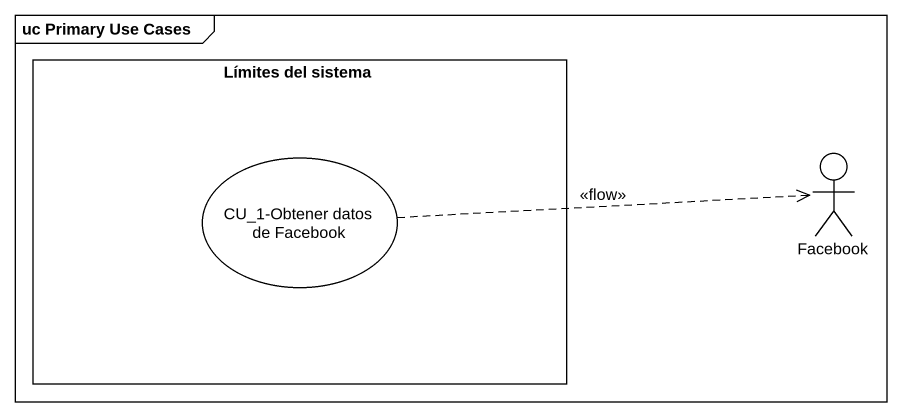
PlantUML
@startuml
mainframe uc Primary Use Cases
rectangle "Límites del sistema" as Límites_del_sistema {
  usecase "CU_1-Obtener datos de Facebook" as CU_1_Obtener_datos_de
}
actor Facebook
CU_1_Obtener_datos_de .right.> Facebook : <<flow>>
@enduml
